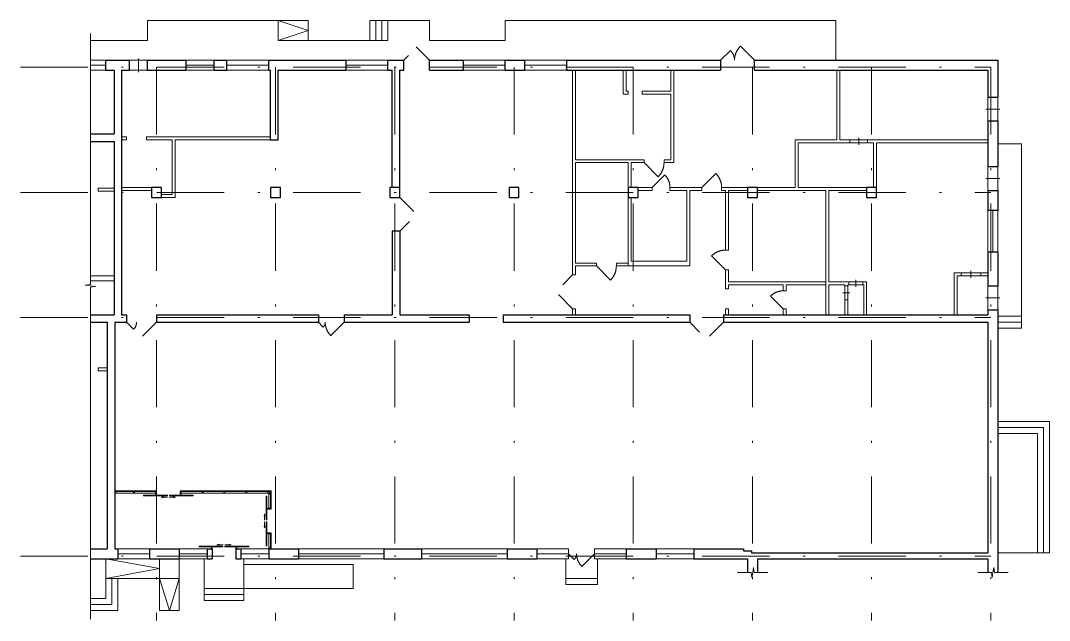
# Model space of a CAD drawing. Header units: metres. Extents: x 3.6 to 55.4, y 8.8 to 39.
import ezdxf

# ---------------------------------------------------------------- set-up
doc = ezdxf.new("R2010")
doc.units = ezdxf.units.M
doc.header["$MEASUREMENT"] = 0
doc.linetypes.add('DGN Style 3', pattern=[5.91749, 4.226779, -1.690711])
doc.linetypes.add('DGN Style 4', pattern=[6.767072, 3.381423, -1.690711, 0.004227, -1.690711])

msp = doc.modelspace()

# ---------------------------------------------------------------- linework, layer by layer
at = {"color": 7, "linetype": 'Continuous', "lineweight": 0}
for p, q in [((10.001, 38.024), (10.001, 39.024)), ((10.001, 39.024), (16.581, 39.024)), ((16.581, 38.024), (16.581, 39.024)), ((16.581, 39.024), (16.581, 38.024)), ((18.081, 39.024), (16.581, 39.024)), ((16.581, 39.024), (18.081, 38.524)), ((18.081, 38.024), (18.081, 39.024)), ((21.201, 38.024), (21.201, 39.024)), ((21.201, 39.024), (21.501, 39.024)), ((21.501, 38.024), (21.501, 39.024)), ((21.501, 39.024), (21.801, 39.024)), ((21.501, 39.024), (21.501, 38.024)), ((21.801, 38.024), (21.801, 39.024)), ((21.801, 39.024), (22.101, 39.024)), ((21.801, 39.024), (21.801, 38.024)), ((22.101, 38.024), (22.101, 39.024)), ((22.101, 39.024), (24.201, 39.024)), ((22.101, 39.024), (22.101, 38.024)), ((24.201, 38.024), (24.201, 39.024)), ((28.001, 38.024), (28.001, 39.024)), ((28.001, 39.024), (44.651, 39.024)), ((44.651, 39.024), (44.651, 37.024)), ((7.126, 26.438), (7.126, 38.375)), ((18.081, 38.524), (16.581, 38.024)), ((7.126, 38.024), (10.001, 38.024)), ((16.581, 38.024), (22.101, 38.024)), ((16.581, 38.024), (18.081, 38.024)), ((21.501, 38.024), (21.201, 38.024)), ((21.801, 38.024), (21.501, 38.024)), ((22.101, 38.024), (21.801, 38.024)), ((24.201, 38.024), (28.001, 38.024)), ((39.356, 37.508), (39.346, 37.519)), ((39.367, 37.497), (39.356, 37.508)), ((39.377, 37.486), (39.367, 37.497)), ((39.387, 37.474), (39.377, 37.486)), ((39.397, 37.462), (39.387, 37.474)), ((39.406, 37.45), (39.397, 37.462)), ((39.415, 37.438), (39.406, 37.45)), ((39.424, 37.426), (39.415, 37.438)), ((39.433, 37.413), (39.424, 37.426)), ((39.441, 37.4), (39.433, 37.413)), ((39.449, 37.387), (39.441, 37.4)), ((39.457, 37.374), (39.449, 37.387)), ((39.465, 37.361), (39.457, 37.374)), ((39.472, 37.347), (39.465, 37.361)), ((39.479, 37.334), (39.472, 37.347)), ((39.485, 37.32), (39.479, 37.334)), ((39.492, 37.306), (39.485, 37.32)), ((39.498, 37.292), (39.492, 37.306)), ((39.503, 37.278), (39.498, 37.292)), ((39.588, 37.295), (39.583, 37.277)), ((39.593, 37.312), (39.588, 37.295)), ((39.599, 37.33), (39.593, 37.312)), ((39.604, 37.347), (39.599, 37.33)), ((39.61, 37.364), (39.604, 37.347)), ((39.617, 37.381), (39.61, 37.364)), ((39.623, 37.398), (39.617, 37.381)), ((39.63, 37.415), (39.623, 37.398)), ((39.638, 37.432), (39.63, 37.415)), ((39.645, 37.449), (39.638, 37.432)), ((39.653, 37.465), (39.645, 37.449)), ((39.661, 37.481), (39.653, 37.465)), ((39.67, 37.498), (39.661, 37.481)), ((39.679, 37.514), (39.67, 37.498)), ((39.688, 37.529), (39.679, 37.514)), ((39.697, 37.545), (39.688, 37.529)), ((39.707, 37.561), (39.697, 37.545)), ((39.717, 37.576), (39.707, 37.561)), ((39.727, 37.591), (39.717, 37.576)), ((39.738, 37.606), (39.727, 37.591)), ((39.748, 37.621), (39.738, 37.606)), ((39.759, 37.635), (39.748, 37.621)), ((39.771, 37.65), (39.759, 37.635)), ((39.782, 37.664), (39.771, 37.65)), ((39.794, 37.678), (39.782, 37.664)), ((39.806, 37.691), (39.794, 37.678)), ((39.818, 37.705), (39.806, 37.691)), ((39.831, 37.718), (39.818, 37.705)), ((39.844, 37.731), (39.831, 37.718)), ((7.126, 37.024), (7.901, 37.024)), ((7.126, 36.774), (7.901, 36.774)), ((7.901, 37.024), (7.901, 36.524)), ((10.001, 37.024), (9.101, 37.024)), ((9.101, 37.024), (9.101, 36.524)), ((9.551, 37.124), (9.551, 36.424)), ((10.001, 36.524), (10.001, 37.024)), ((11.951, 37.024), (13.351, 37.024)), ((11.951, 36.524), (11.951, 37.024)), ((11.951, 36.774), (13.351, 36.774)), ((13.351, 37.024), (13.351, 36.524)), ((14.001, 37.024), (16.101, 37.024)), ((14.001, 36.524), (14.001, 37.024)), ((14.001, 36.774), (16.101, 36.774)), ((16.101, 37.024), (16.101, 36.524)), ((20.001, 37.024), (22.101, 37.024)), ((20.001, 36.524), (20.001, 37.024)), ((20.001, 36.774), (22.101, 36.774)), ((22.101, 37.024), (22.101, 36.524)), ((25.901, 37.024), (28.001, 37.024)), ((25.901, 36.524), (25.901, 37.024)), ((25.901, 36.774), (28.001, 36.774)), ((28.001, 37.024), (28.001, 36.524)), ((29.001, 37.024), (31.101, 37.024)), ((29.001, 36.524), (29.001, 37.024)), ((29.001, 36.774), (31.101, 36.774)), ((31.101, 37.024), (31.101, 36.524)), ((38.851, 36.524), (38.851, 37.024)), ((39.509, 37.264), (39.503, 37.278)), ((39.514, 37.249), (39.509, 37.264)), ((39.518, 37.235), (39.514, 37.249)), ((39.523, 37.22), (39.518, 37.235)), ((39.527, 37.205), (39.523, 37.22)), ((39.531, 37.191), (39.527, 37.205)), ((39.534, 37.176), (39.531, 37.191)), ((39.537, 37.161), (39.534, 37.176)), ((39.54, 37.146), (39.537, 37.161)), ((39.543, 37.131), (39.54, 37.146)), ((39.545, 37.116), (39.543, 37.131)), ((39.547, 37.1), (39.545, 37.116)), ((39.548, 37.085), (39.547, 37.1)), ((39.549, 37.07), (39.548, 37.085)), ((39.55, 37.055), (39.549, 37.07)), ((39.551, 37.039), (39.55, 37.055)), ((39.552, 37.079), (39.551, 37.061)), ((39.551, 37.061), (39.551, 37.042)), ((39.551, 37.042), (39.551, 37.024)), ((39.551, 37.024), (39.551, 37.039)), ((39.553, 37.097), (39.552, 37.079)), ((39.555, 37.115), (39.553, 37.097)), ((39.557, 37.134), (39.555, 37.115)), ((39.559, 37.152), (39.557, 37.134)), ((39.561, 37.17), (39.559, 37.152)), ((39.564, 37.188), (39.561, 37.17)), ((39.567, 37.206), (39.564, 37.188)), ((39.571, 37.224), (39.567, 37.206)), ((39.575, 37.242), (39.571, 37.224)), ((39.579, 37.259), (39.575, 37.242)), ((39.583, 37.277), (39.579, 37.259)), ((7.901, 36.524), (7.126, 36.524)), ((9.101, 36.524), (10.001, 36.524)), ((13.351, 36.524), (11.951, 36.524)), ((16.101, 36.524), (14.001, 36.524)), ((22.101, 36.524), (20.001, 36.524)), ((28.001, 36.524), (25.901, 36.524)), ((31.101, 36.524), (29.001, 36.524)), ((52.301, 35.174), (52.801, 35.174)), ((52.301, 33.974), (52.301, 35.174)), ((52.801, 35.174), (52.801, 33.974)), ((52.201, 34.574), (52.901, 34.574)), ((52.801, 33.974), (52.301, 33.974)), ((45.351, 33.024), (46.251, 33.024)), ((45.351, 32.874), (45.351, 33.024)), ((46.251, 32.874), (45.351, 32.874)), ((45.801, 33.124), (45.801, 32.774)), ((46.251, 33.024), (46.251, 32.874)), ((52.801, 32.824), (54.001, 32.824)), ((54.001, 32.824), (54.001, 23.544)), ((35.958, 31.586), (35.964, 31.604)), ((35.964, 31.604), (35.968, 31.621)), ((35.968, 31.621), (35.973, 31.639)), ((35.973, 31.639), (35.977, 31.657)), ((35.977, 31.657), (35.981, 31.675)), ((35.981, 31.675), (35.984, 31.693)), ((35.984, 31.693), (35.987, 31.711)), ((35.987, 31.711), (35.99, 31.729)), ((35.99, 31.729), (35.993, 31.747)), ((35.993, 31.747), (35.995, 31.765)), ((35.995, 31.765), (35.997, 31.783)), ((35.997, 31.783), (35.998, 31.801)), ((35.998, 31.801), (35.999, 31.819)), ((35.999, 31.819), (36, 31.838)), ((36, 31.838), (36.001, 31.856)), ((36.001, 31.856), (36.001, 31.874)), ((52.301, 31.674), (52.801, 31.674)), ((52.301, 30.474), (52.301, 31.674)), ((52.801, 31.674), (52.801, 30.474)), ((35.708, 31.167), (35.721, 31.18)), ((35.721, 31.18), (35.733, 31.193)), ((35.733, 31.193), (35.746, 31.207)), ((35.746, 31.207), (35.758, 31.221)), ((35.758, 31.221), (35.769, 31.234)), ((35.769, 31.234), (35.781, 31.249)), ((35.781, 31.249), (35.792, 31.263)), ((35.792, 31.263), (35.803, 31.278)), ((35.803, 31.278), (35.814, 31.292)), ((35.814, 31.292), (35.825, 31.307)), ((35.825, 31.307), (35.835, 31.322)), ((35.835, 31.322), (35.845, 31.338)), ((35.845, 31.338), (35.854, 31.353)), ((35.854, 31.353), (35.864, 31.369)), ((35.864, 31.369), (35.873, 31.385)), ((35.873, 31.385), (35.882, 31.401)), ((35.882, 31.401), (35.89, 31.417)), ((35.89, 31.417), (35.898, 31.433)), ((35.898, 31.433), (35.906, 31.45)), ((35.906, 31.45), (35.914, 31.466)), ((35.914, 31.466), (35.921, 31.483)), ((35.921, 31.483), (35.928, 31.5)), ((35.928, 31.5), (35.935, 31.517)), ((35.935, 31.517), (35.941, 31.534)), ((35.941, 31.534), (35.947, 31.551)), ((35.947, 31.551), (35.953, 31.569)), ((35.953, 31.569), (35.958, 31.586)), ((36.049, 31.248), (36.037, 31.261)), ((36.061, 31.236), (36.049, 31.248)), ((36.073, 31.223), (36.061, 31.236)), ((36.084, 31.21), (36.073, 31.223)), ((36.095, 31.197), (36.084, 31.21)), ((36.106, 31.183), (36.095, 31.197)), ((36.117, 31.17), (36.106, 31.183)), ((36.127, 31.156), (36.117, 31.17)), ((36.137, 31.142), (36.127, 31.156)), ((36.147, 31.128), (36.137, 31.142)), ((36.156, 31.113), (36.147, 31.128)), ((36.165, 31.099), (36.156, 31.113)), ((36.174, 31.084), (36.165, 31.099)), ((36.183, 31.069), (36.174, 31.084)), ((38.621, 31.318), (38.608, 31.331)), ((38.633, 31.305), (38.621, 31.318)), ((38.646, 31.291), (38.633, 31.305)), ((38.658, 31.278), (38.646, 31.291)), ((38.669, 31.264), (38.658, 31.278)), ((38.681, 31.25), (38.669, 31.264)), ((38.692, 31.235), (38.681, 31.25)), ((38.703, 31.221), (38.692, 31.235)), ((38.714, 31.206), (38.703, 31.221)), ((38.725, 31.191), (38.714, 31.206)), ((38.735, 31.176), (38.725, 31.191)), ((38.745, 31.161), (38.735, 31.176)), ((38.754, 31.145), (38.745, 31.161)), ((38.764, 31.129), (38.754, 31.145)), ((38.773, 31.114), (38.764, 31.129)), ((38.782, 31.098), (38.773, 31.114)), ((38.79, 31.081), (38.782, 31.098)), ((38.798, 31.065), (38.79, 31.081)), ((52.201, 31.074), (52.901, 31.074)), ((36.191, 31.054), (36.183, 31.069)), ((36.2, 31.039), (36.191, 31.054)), ((36.207, 31.023), (36.2, 31.039)), ((36.215, 31.008), (36.207, 31.023)), ((36.222, 30.992), (36.215, 31.008)), ((36.229, 30.977), (36.222, 30.992)), ((36.236, 30.961), (36.229, 30.977)), ((36.242, 30.945), (36.236, 30.961)), ((36.248, 30.928), (36.242, 30.945)), ((36.254, 30.912), (36.248, 30.928)), ((36.259, 30.896), (36.254, 30.912)), ((36.264, 30.879), (36.259, 30.896)), ((36.269, 30.863), (36.264, 30.879)), ((36.273, 30.846), (36.269, 30.863)), ((36.277, 30.829), (36.273, 30.846)), ((36.281, 30.812), (36.277, 30.829)), ((36.284, 30.796), (36.281, 30.812)), ((36.287, 30.779), (36.284, 30.796)), ((36.29, 30.762), (36.287, 30.779)), ((36.293, 30.744), (36.29, 30.762)), ((36.295, 30.727), (36.293, 30.744)), ((36.297, 30.71), (36.295, 30.727)), ((36.298, 30.693), (36.297, 30.71)), ((36.299, 30.676), (36.298, 30.693)), ((36.3, 30.659), (36.299, 30.676)), ((36.301, 30.641), (36.3, 30.659)), ((36.301, 30.624), (36.301, 30.641)), ((38.806, 31.049), (38.798, 31.065)), ((38.814, 31.032), (38.806, 31.049)), ((38.821, 31.015), (38.814, 31.032)), ((38.828, 30.998), (38.821, 31.015)), ((38.835, 30.981), (38.828, 30.998)), ((38.841, 30.964), (38.835, 30.981)), ((38.847, 30.947), (38.841, 30.964)), ((38.853, 30.93), (38.847, 30.947)), ((38.858, 30.912), (38.853, 30.93)), ((38.864, 30.895), (38.858, 30.912)), ((38.868, 30.877), (38.864, 30.895)), ((38.873, 30.859), (38.868, 30.877)), ((38.877, 30.842), (38.873, 30.859)), ((38.881, 30.824), (38.877, 30.842)), ((38.884, 30.806), (38.881, 30.824)), ((38.887, 30.788), (38.884, 30.806)), ((38.89, 30.77), (38.887, 30.788)), ((38.893, 30.752), (38.89, 30.77)), ((38.895, 30.734), (38.893, 30.752)), ((38.897, 30.715), (38.895, 30.734)), ((38.898, 30.697), (38.897, 30.715)), ((38.899, 30.679), (38.898, 30.697)), ((38.9, 30.661), (38.899, 30.679)), ((38.901, 30.642), (38.9, 30.661)), ((38.901, 30.624), (38.901, 30.642)), ((52.801, 30.474), (52.301, 30.474)), ((52.301, 27.374), (52.301, 29.474)), ((52.301, 29.474), (52.801, 29.474)), ((52.551, 27.374), (52.551, 29.474)), ((52.801, 29.474), (52.801, 27.374)), ((38.883, 27.45), (38.866, 27.446)), ((38.901, 27.454), (38.883, 27.45)), ((38.919, 27.458), (38.901, 27.454)), ((38.937, 27.461), (38.919, 27.458)), ((38.955, 27.463), (38.937, 27.461)), ((38.973, 27.466), (38.955, 27.463)), ((38.991, 27.468), (38.973, 27.466)), ((39.01, 27.47), (38.991, 27.468)), ((39.028, 27.471), (39.01, 27.47)), ((39.046, 27.473), (39.028, 27.471)), ((39.064, 27.473), (39.046, 27.473)), ((39.083, 27.474), (39.064, 27.473)), ((39.101, 27.474), (39.083, 27.474)), ((38.407, 27.194), (38.394, 27.181)), ((38.42, 27.207), (38.407, 27.194)), ((38.433, 27.219), (38.42, 27.207)), ((38.447, 27.231), (38.433, 27.219)), ((38.461, 27.243), (38.447, 27.231)), ((38.475, 27.254), (38.461, 27.243)), ((38.49, 27.266), (38.475, 27.254)), ((38.504, 27.277), (38.49, 27.266)), ((38.519, 27.287), (38.504, 27.277)), ((38.534, 27.298), (38.519, 27.287)), ((38.549, 27.308), (38.534, 27.298)), ((38.564, 27.318), (38.549, 27.308)), ((38.58, 27.328), (38.564, 27.318)), ((38.596, 27.337), (38.58, 27.328)), ((38.611, 27.346), (38.596, 27.337)), ((38.627, 27.355), (38.611, 27.346)), ((38.644, 27.363), (38.627, 27.355)), ((38.66, 27.372), (38.644, 27.363)), ((38.676, 27.38), (38.66, 27.372)), ((38.693, 27.387), (38.676, 27.38)), ((38.71, 27.394), (38.693, 27.387)), ((38.727, 27.401), (38.71, 27.394)), ((38.744, 27.408), (38.727, 27.401)), ((38.761, 27.415), (38.744, 27.408)), ((38.778, 27.421), (38.761, 27.415)), ((38.795, 27.426), (38.778, 27.421)), ((38.813, 27.432), (38.795, 27.426)), ((38.83, 27.437), (38.813, 27.432)), ((38.848, 27.442), (38.83, 27.437)), ((38.866, 27.446), (38.848, 27.442)), ((52.801, 27.374), (52.301, 27.374)), ((7.126, 25.748), (7.126, 26.438)), ((33.564, 26.404), (33.568, 26.421)), ((33.568, 26.421), (33.573, 26.439)), ((33.573, 26.439), (33.577, 26.457)), ((33.577, 26.457), (33.581, 26.475)), ((33.581, 26.475), (33.584, 26.493)), ((33.584, 26.493), (33.587, 26.511)), ((33.587, 26.511), (33.59, 26.529)), ((33.59, 26.529), (33.593, 26.547)), ((33.593, 26.547), (33.595, 26.565)), ((33.595, 26.565), (33.597, 26.583)), ((33.597, 26.583), (33.598, 26.601)), ((33.598, 26.601), (33.599, 26.619)), ((33.599, 26.619), (33.6, 26.638)), ((33.6, 26.638), (33.601, 26.656)), ((33.601, 26.656), (33.601, 26.674)), ((51.451, 26.424), (51.451, 26.074)), ((33.308, 25.967), (33.321, 25.98)), ((33.321, 25.98), (33.333, 25.993)), ((33.333, 25.993), (33.346, 26.007)), ((33.346, 26.007), (33.358, 26.021)), ((33.358, 26.021), (33.369, 26.034)), ((33.369, 26.034), (33.381, 26.049)), ((33.381, 26.049), (33.392, 26.063)), ((33.392, 26.063), (33.403, 26.078)), ((33.403, 26.078), (33.414, 26.092)), ((33.414, 26.092), (33.425, 26.107)), ((33.425, 26.107), (33.435, 26.122)), ((33.435, 26.122), (33.445, 26.138)), ((33.445, 26.138), (33.454, 26.153)), ((33.454, 26.153), (33.464, 26.169)), ((33.464, 26.169), (33.473, 26.185)), ((33.473, 26.185), (33.482, 26.201)), ((33.482, 26.201), (33.49, 26.217)), ((33.49, 26.217), (33.498, 26.233)), ((33.498, 26.233), (33.506, 26.25)), ((33.506, 26.25), (33.514, 26.266)), ((33.514, 26.266), (33.521, 26.283)), ((33.521, 26.283), (33.528, 26.3)), ((33.528, 26.3), (33.535, 26.317)), ((33.535, 26.317), (33.541, 26.334)), ((33.541, 26.334), (33.547, 26.351)), ((33.547, 26.351), (33.553, 26.369)), ((33.553, 26.369), (33.558, 26.386)), ((33.558, 26.386), (33.564, 26.404)), ((45.651, 25.974), (45.651, 25.624)), ((50.951, 26.324), (51.951, 26.324)), ((50.951, 26.174), (50.951, 26.324)), ((51.951, 26.174), (50.951, 26.174)), ((51.951, 26.324), (51.951, 26.174)), ((6.871, 25.711), (7.126, 25.748)), ((6.871, 25.711), (7.126, 25.675)), ((7.381, 25.638), (7.126, 25.675)), ((7.381, 25.638), (7.126, 25.601)), ((7.126, 24.911), (7.126, 25.601)), ((41.713, 25.377), (41.697, 25.371)), ((41.729, 25.382), (41.713, 25.377)), ((41.746, 25.387), (41.729, 25.382)), ((41.762, 25.392), (41.746, 25.387)), ((41.779, 25.396), (41.762, 25.392)), ((41.796, 25.4), (41.779, 25.396)), ((41.813, 25.404), (41.796, 25.4)), ((41.829, 25.408), (41.813, 25.404)), ((41.846, 25.411), (41.829, 25.408)), ((41.863, 25.414), (41.846, 25.411)), ((41.88, 25.416), (41.863, 25.414)), ((41.898, 25.418), (41.88, 25.416)), ((41.915, 25.42), (41.898, 25.418)), ((41.932, 25.422), (41.915, 25.42)), ((41.949, 25.423), (41.932, 25.422)), ((41.966, 25.423), (41.949, 25.423)), ((41.984, 25.424), (41.966, 25.423)), ((42.001, 25.424), (41.984, 25.424)), ((45.101, 25.674), (45.251, 25.674)), ((45.101, 24.974), (45.101, 25.674)), ((45.251, 25.674), (45.251, 24.974)), ((45.301, 25.874), (46.001, 25.874)), ((45.301, 25.724), (45.301, 25.874)), ((46.001, 25.724), (45.301, 25.724)), ((46.001, 25.874), (46.001, 25.724)), ((52.301, 25.674), (52.801, 25.674)), ((52.301, 24.474), (52.301, 25.674)), ((52.801, 25.674), (52.801, 24.474)), ((7.126, 24.911), (7.126, 8.901)), ((41.377, 25.173), (41.364, 25.161)), ((41.389, 25.184), (41.377, 25.173)), ((41.402, 25.196), (41.389, 25.184)), ((41.415, 25.207), (41.402, 25.196)), ((41.428, 25.218), (41.415, 25.207)), ((41.442, 25.229), (41.428, 25.218)), ((41.455, 25.24), (41.442, 25.229)), ((41.469, 25.25), (41.455, 25.24)), ((41.483, 25.26), (41.469, 25.25)), ((41.497, 25.27), (41.483, 25.26)), ((41.512, 25.28), (41.497, 25.27)), ((41.526, 25.289), (41.512, 25.28)), ((41.541, 25.298), (41.526, 25.289)), ((41.556, 25.306), (41.541, 25.298)), ((41.571, 25.315), (41.556, 25.306)), ((41.586, 25.323), (41.571, 25.315)), ((41.601, 25.331), (41.586, 25.323)), ((41.617, 25.338), (41.601, 25.331)), ((41.633, 25.345), (41.617, 25.338)), ((41.648, 25.352), (41.633, 25.345)), ((41.664, 25.359), (41.648, 25.352)), ((41.68, 25.365), (41.664, 25.359)), ((41.697, 25.371), (41.68, 25.365)), ((45.001, 25.324), (45.351, 25.324)), ((45.251, 24.974), (45.101, 24.974)), ((52.201, 25.074), (52.901, 25.074)), ((52.801, 24.474), (52.301, 24.474)), ((9.448, 23.819), (9.449, 23.832)), ((9.449, 23.832), (9.449, 23.844)), ((18.947, 23.813), (18.948, 23.823)), ((18.948, 23.823), (18.949, 23.834)), ((18.949, 23.834), (18.949, 23.844)), ((18.949, 23.844), (18.949, 23.826)), ((18.949, 23.826), (18.949, 23.809)), ((19.901, 24.224), (19.901, 23.844)), ((52.801, 24.144), (54.001, 24.144)), ((52.801, 23.844), (54.001, 23.844)), ((9.303, 23.492), (9.312, 23.501)), ((9.312, 23.501), (9.32, 23.51)), ((9.32, 23.51), (9.329, 23.52)), ((9.329, 23.52), (9.337, 23.53)), ((9.337, 23.53), (9.345, 23.539)), ((9.345, 23.539), (9.352, 23.549)), ((9.352, 23.549), (9.359, 23.56)), ((9.359, 23.56), (9.367, 23.57)), ((9.367, 23.57), (9.373, 23.581)), ((9.373, 23.581), (9.38, 23.592)), ((9.38, 23.592), (9.386, 23.603)), ((9.386, 23.603), (9.392, 23.614)), ((9.392, 23.614), (9.398, 23.625)), ((9.398, 23.625), (9.403, 23.636)), ((9.403, 23.636), (9.408, 23.648)), ((9.408, 23.648), (9.413, 23.659)), ((9.413, 23.659), (9.418, 23.671)), ((9.418, 23.671), (9.422, 23.683)), ((9.422, 23.683), (9.426, 23.695)), ((9.426, 23.695), (9.429, 23.707)), ((9.429, 23.707), (9.433, 23.719)), ((9.433, 23.719), (9.436, 23.732)), ((9.436, 23.732), (9.439, 23.744)), ((9.439, 23.744), (9.441, 23.756)), ((9.441, 23.756), (9.443, 23.769)), ((9.443, 23.769), (9.445, 23.781)), ((9.445, 23.781), (9.446, 23.794)), ((9.446, 23.794), (9.447, 23.806)), ((9.447, 23.806), (9.448, 23.819)), ((18.847, 23.598), (18.854, 23.606)), ((18.854, 23.606), (18.861, 23.613)), ((18.861, 23.613), (18.868, 23.621)), ((18.868, 23.621), (18.875, 23.63)), ((18.875, 23.63), (18.881, 23.638)), ((18.881, 23.638), (18.887, 23.646)), ((18.887, 23.646), (18.893, 23.655)), ((18.893, 23.655), (18.899, 23.664)), ((18.899, 23.664), (18.904, 23.673)), ((18.904, 23.673), (18.909, 23.682)), ((18.909, 23.682), (18.914, 23.692)), ((18.914, 23.692), (18.918, 23.701)), ((18.918, 23.701), (18.922, 23.711)), ((18.922, 23.711), (18.926, 23.721)), ((18.926, 23.721), (18.93, 23.731)), ((18.93, 23.731), (18.933, 23.741)), ((18.933, 23.741), (18.936, 23.751)), ((18.936, 23.751), (18.939, 23.761)), ((18.939, 23.761), (18.941, 23.771)), ((18.941, 23.771), (18.943, 23.781)), ((18.943, 23.781), (18.945, 23.792)), ((18.945, 23.792), (18.946, 23.802)), ((18.946, 23.802), (18.947, 23.813)), ((18.949, 23.809), (18.95, 23.791)), ((18.95, 23.791), (18.951, 23.773)), ((18.951, 23.773), (18.953, 23.755)), ((18.953, 23.755), (18.955, 23.738)), ((18.955, 23.738), (18.957, 23.72)), ((18.957, 23.72), (18.959, 23.702)), ((18.959, 23.702), (18.962, 23.685)), ((18.962, 23.685), (18.965, 23.667)), ((18.965, 23.667), (18.969, 23.65)), ((18.969, 23.65), (18.973, 23.632)), ((18.973, 23.632), (18.977, 23.615)), ((18.977, 23.615), (18.981, 23.598)), ((18.981, 23.598), (18.986, 23.581)), ((18.986, 23.581), (18.991, 23.564)), ((18.991, 23.564), (18.996, 23.547)), ((18.996, 23.547), (19.002, 23.53)), ((19.002, 23.53), (19.008, 23.513)), ((19.008, 23.513), (19.015, 23.496)), ((19.015, 23.496), (19.021, 23.48)), ((19.021, 23.48), (19.028, 23.463)), ((19.028, 23.463), (19.035, 23.447)), ((19.035, 23.447), (19.043, 23.431)), ((19.043, 23.431), (19.051, 23.415)), ((19.051, 23.415), (19.059, 23.399)), ((19.059, 23.399), (19.068, 23.384)), ((19.068, 23.384), (19.076, 23.368)), ((19.076, 23.368), (19.085, 23.353)), ((19.085, 23.353), (19.095, 23.338)), ((19.095, 23.338), (19.104, 23.323)), ((19.104, 23.323), (19.114, 23.308)), ((19.114, 23.308), (19.124, 23.293)), ((52.801, 23.544), (54.001, 23.544)), ((19.124, 23.293), (19.135, 23.279)), ((19.135, 23.279), (19.145, 23.265)), ((19.145, 23.265), (19.156, 23.251)), ((19.156, 23.251), (19.168, 23.237)), ((19.168, 23.237), (19.179, 23.223)), ((19.179, 23.223), (19.191, 23.21)), ((19.191, 23.21), (19.203, 23.197)), ((19.203, 23.197), (19.215, 23.184)), ((19.215, 23.184), (19.228, 23.171)), ((52.801, 18.844), (55.401, 18.844)), ((55.401, 18.844), (55.401, 12.244)), ((52.801, 18.544), (55.101, 18.544)), ((52.801, 18.244), (54.801, 18.244)), ((54.801, 18.244), (54.801, 12.244)), ((55.101, 18.544), (55.101, 12.244)), ((8.351, 15.364), (10.401, 15.364)), ((8.351, 15.354), (10.401, 15.354)), ((8.351, 15.329), (10.401, 15.329)), ((8.351, 15.244), (10.401, 15.244)), ((11.701, 15.364), (16.221, 15.364)), ((11.701, 15.354), (16.211, 15.354)), ((11.701, 15.329), (16.186, 15.329)), ((11.701, 15.244), (16.101, 15.244)), ((16.101, 14.444), (16.101, 15.244)), ((16.186, 14.454), (16.186, 15.329)), ((16.211, 15.354), (16.211, 14.454)), ((16.221, 15.364), (16.221, 14.444)), ((16.221, 14.444), (16.101, 14.444)), ((16.211, 14.454), (16.186, 14.454)), ((16.221, 13.244), (16.101, 13.244)), ((16.101, 13.244), (16.101, 12.444)), ((16.211, 13.234), (16.186, 13.234)), ((16.186, 13.234), (16.186, 12.484)), ((16.211, 12.484), (16.211, 13.234)), ((16.221, 12.444), (16.221, 13.244)), ((8.501, 12.444), (10.101, 12.444)), ((8.501, 11.944), (8.501, 12.444)), ((10.101, 12.444), (10.101, 11.944)), ((11.601, 12.444), (13.001, 12.444)), ((11.601, 11.944), (11.601, 12.444)), ((13.001, 12.444), (13.001, 11.944)), ((14.701, 12.444), (16.101, 12.444)), ((14.701, 11.944), (14.701, 12.444)), ((16.101, 12.444), (16.101, 11.944)), ((16.101, 12.444), (16.221, 12.444)), ((16.186, 12.484), (16.211, 12.484)), ((17.601, 12.444), (21.901, 12.444)), ((17.601, 11.944), (17.601, 12.444)), ((21.901, 12.444), (21.901, 11.944)), ((23.801, 12.444), (28.101, 12.444)), ((23.801, 11.944), (23.801, 12.444)), ((28.101, 12.444), (28.101, 11.944)), ((29.601, 12.444), (31.201, 12.444)), ((29.601, 11.944), (29.601, 12.444)), ((31.201, 12.444), (31.201, 11.944)), ((32.501, 12.444), (34.101, 12.444)), ((32.501, 11.944), (32.501, 12.444)), ((34.101, 12.444), (34.101, 11.944)), ((35.601, 12.444), (37.501, 12.444)), ((35.601, 11.944), (35.601, 12.444)), ((37.501, 12.444), (37.501, 11.944)), ((7.901, 11.944), (7.901, 9.944)), ((7.901, 11.944), (10.601, 11.444)), ((8.501, 12.194), (10.101, 12.194)), ((10.101, 11.944), (8.501, 11.944)), ((10.601, 10.944), (10.601, 11.944)), ((11.601, 12.194), (13.001, 12.194)), ((11.601, 11.944), (11.601, 9.344)), ((13.001, 11.944), (11.601, 11.944)), ((12.851, 11.944), (12.851, 10.444)), ((14.701, 12.194), (16.101, 12.194)), ((16.101, 11.944), (14.701, 11.944)), ((14.851, 11.944), (14.851, 10.444)), ((17.601, 12.194), (21.901, 12.194)), ((21.901, 11.944), (17.601, 11.944)), ((23.801, 12.194), (28.101, 12.194)), ((28.101, 11.944), (23.801, 11.944)), ((29.601, 12.194), (31.201, 12.194)), ((31.201, 11.944), (29.601, 11.944)), ((31.051, 11.944), (31.051, 10.644)), ((31.484, 11.911), (31.492, 11.92)), ((31.492, 11.92), (31.5, 11.928)), ((31.5, 11.928), (31.507, 11.937)), ((31.507, 11.937), (31.515, 11.946)), ((31.515, 11.946), (31.522, 11.955)), ((31.522, 11.955), (31.528, 11.965)), ((31.528, 11.965), (31.535, 11.974)), ((31.535, 11.974), (31.541, 11.984)), ((31.541, 11.984), (31.547, 11.994)), ((31.547, 11.994), (31.553, 12.004)), ((31.553, 12.004), (31.558, 12.015)), ((31.558, 12.015), (31.563, 12.025)), ((31.563, 12.025), (31.568, 12.036)), ((31.568, 12.036), (31.573, 12.046)), ((31.573, 12.046), (31.577, 12.057)), ((31.577, 12.057), (31.581, 12.068)), ((31.581, 12.068), (31.584, 12.079)), ((31.584, 12.079), (31.587, 12.091)), ((31.587, 12.091), (31.59, 12.102)), ((31.59, 12.102), (31.593, 12.113)), ((31.593, 12.113), (31.595, 12.125)), ((31.595, 12.125), (31.597, 12.136)), ((31.597, 12.136), (31.598, 12.148)), ((31.598, 12.148), (31.599, 12.159)), ((31.599, 12.159), (31.6, 12.171)), ((31.6, 12.171), (31.601, 12.183)), ((31.601, 12.183), (31.601, 12.194)), ((31.601, 12.194), (31.601, 12.177)), ((31.601, 12.177), (31.601, 12.16)), ((31.601, 12.16), (31.602, 12.142)), ((31.602, 12.142), (31.603, 12.125)), ((31.603, 12.125), (31.605, 12.108)), ((31.605, 12.108), (31.607, 12.091)), ((31.607, 12.091), (31.609, 12.074)), ((31.609, 12.074), (31.611, 12.057)), ((31.611, 12.057), (31.614, 12.04)), ((31.614, 12.04), (31.617, 12.023)), ((31.617, 12.023), (31.621, 12.006)), ((31.621, 12.006), (31.624, 11.989)), ((31.624, 11.989), (31.629, 11.972)), ((31.629, 11.972), (31.633, 11.956)), ((31.633, 11.956), (31.638, 11.939)), ((31.638, 11.939), (31.643, 11.923)), ((31.643, 11.923), (31.648, 11.906)), ((32.501, 12.194), (34.101, 12.194)), ((34.101, 11.944), (32.501, 11.944)), ((32.651, 11.944), (32.651, 10.644)), ((35.601, 12.194), (37.501, 12.194)), ((37.501, 11.944), (35.601, 11.944)), ((52.801, 12.244), (55.401, 12.244)), ((10.601, 11.444), (7.901, 10.944)), ((14.851, 11.644), (14.851, 10.444)), ((20.351, 11.644), (14.851, 11.644)), ((20.351, 10.444), (20.351, 11.644)), ((31.648, 11.906), (31.654, 11.89)), ((31.654, 11.89), (31.66, 11.874)), ((31.66, 11.874), (31.666, 11.858)), ((31.666, 11.858), (31.673, 11.842)), ((31.673, 11.842), (31.68, 11.826)), ((31.68, 11.826), (31.687, 11.81)), ((31.687, 11.81), (31.694, 11.795)), ((31.694, 11.795), (31.702, 11.779)), ((31.702, 11.779), (31.71, 11.764)), ((31.71, 11.764), (31.719, 11.749)), ((31.719, 11.749), (31.727, 11.734)), ((31.727, 11.734), (31.736, 11.719)), ((31.736, 11.719), (31.745, 11.705)), ((31.745, 11.705), (31.755, 11.691)), ((31.755, 11.691), (31.765, 11.676)), ((31.765, 11.676), (31.775, 11.662)), ((31.775, 11.662), (31.785, 11.649)), ((31.785, 11.649), (31.796, 11.635)), ((31.796, 11.635), (31.806, 11.622)), ((31.806, 11.622), (31.818, 11.608)), ((31.818, 11.608), (31.829, 11.595)), ((31.829, 11.595), (31.84, 11.583)), ((31.84, 11.583), (31.852, 11.57)), ((31.852, 11.57), (31.864, 11.558)), ((40.501, 11.507), (40.465, 11.252)), ((40.501, 11.507), (40.538, 11.252)), ((52.596, 11.507), (52.559, 11.252)), ((52.596, 11.507), (52.633, 11.252)), ((7.901, 10.944), (10.601, 10.944)), ((8.201, 10.944), (8.201, 9.644)), ((8.501, 10.944), (8.501, 9.344)), ((10.601, 10.944), (10.601, 9.344)), ((10.601, 10.944), (11.601, 10.944)), ((10.601, 10.944), (11.101, 9.344)), ((11.101, 9.344), (11.601, 10.944)), ((32.651, 10.944), (31.051, 10.944)), ((39.701, 11.252), (40.391, 11.252)), ((40.428, 10.997), (40.391, 11.252)), ((40.428, 10.997), (40.465, 11.252)), ((40.538, 11.252), (41.228, 11.252)), ((51.795, 11.252), (52.485, 11.252)), ((52.522, 10.997), (52.485, 11.252)), ((52.522, 10.997), (52.559, 11.252)), ((52.633, 11.252), (53.323, 11.252)), ((14.851, 10.444), (12.851, 10.444)), ((12.851, 10.444), (14.851, 10.444)), ((12.851, 10.144), (12.851, 10.444)), ((14.851, 10.444), (14.851, 10.144)), ((14.851, 10.444), (20.351, 10.444)), ((32.651, 10.644), (31.051, 10.644)), ((7.126, 9.944), (7.901, 9.944)), ((14.851, 10.144), (12.851, 10.144)), ((12.851, 10.144), (14.851, 10.144)), ((12.851, 9.844), (12.851, 10.144)), ((14.851, 9.844), (12.851, 9.844)), ((14.851, 10.144), (14.851, 9.844)), ((7.126, 9.644), (8.201, 9.644)), ((7.126, 9.344), (8.501, 9.344)), ((10.601, 9.344), (11.601, 9.344))]:
    msp.add_line(p, q, dxfattribs=at)
at = {"color": 7, "linetype": 'Continuous', "lineweight": 13}
for p, q in [((24.201, 37.024), (23.528, 37.697)), ((38.851, 37.024), (39.346, 37.519)), ((40.551, 37.024), (39.844, 37.731)), ((22.901, 37.024), (23.147, 37.27)), ((31.401, 31.874), (31.401, 36.524)), ((31.551, 32.024), (31.551, 36.524)), ((33.951, 35.324), (33.951, 36.524)), ((34.101, 35.474), (34.101, 36.524)), ((36.351, 35.474), (36.351, 36.524)), ((36.501, 31.874), (36.501, 36.524)), ((44.701, 33.024), (44.701, 36.524)), ((44.851, 33.024), (44.851, 36.524)), ((33.951, 35.324), (34.201, 35.324)), ((34.101, 35.474), (34.201, 35.474)), ((34.201, 35.324), (34.201, 35.474)), ((34.901, 35.324), (34.901, 35.474)), ((34.901, 35.474), (36.351, 35.474)), ((34.901, 35.324), (36.351, 35.324)), ((36.351, 32.024), (36.351, 35.324)), ((8.701, 33.174), (8.951, 33.174)), ((8.951, 33.024), (8.951, 33.174)), ((9.951, 33.024), (9.951, 33.174)), ((9.951, 33.174), (16.201, 33.174)), ((8.701, 33.024), (8.951, 33.024)), ((9.951, 33.024), (11.251, 33.024)), ((11.251, 33.024), (11.251, 30.274)), ((11.401, 33.024), (11.401, 30.124)), ((11.401, 33.024), (16.201, 33.024)), ((42.601, 33.024), (42.601, 30.624)), ((42.601, 33.024), (44.701, 33.024)), ((42.751, 32.874), (42.751, 30.624)), ((42.751, 32.874), (45.351, 32.874)), ((44.851, 33.024), (45.351, 33.024)), ((45.351, 32.874), (45.351, 33.024)), ((46.251, 32.874), (46.251, 33.024)), ((46.251, 33.024), (52.301, 33.024)), ((46.251, 32.874), (46.551, 32.874)), ((46.551, 30.624), (46.551, 32.874)), ((46.701, 30.624), (46.701, 32.874)), ((46.701, 32.874), (52.301, 32.874)), ((31.401, 31.874), (31.401, 26.224)), ((31.551, 32.024), (32.801, 32.024)), ((31.551, 31.874), (32.801, 31.874)), ((31.551, 31.874), (31.551, 26.824)), ((32.801, 32.024), (35.001, 32.024)), ((32.801, 31.874), (34.201, 31.874)), ((34.201, 30.624), (34.201, 31.874)), ((34.351, 30.624), (34.351, 31.874)), ((34.351, 31.874), (35.001, 31.874)), ((35.001, 31.874), (35.001, 32.024)), ((35.001, 31.874), (35.708, 31.167)), ((36.001, 31.874), (36.001, 32.024)), ((36.001, 32.024), (36.351, 32.024)), ((36.001, 31.874), (36.501, 31.874)), ((35.401, 30.624), (36.037, 31.261)), ((37.901, 30.624), (38.608, 31.331)), ((7.521, 30.594), (7.521, 30.444)), ((7.521, 30.594), (8.321, 30.594)), ((10.201, 30.624), (8.701, 30.624)), ((34.701, 30.624), (35.401, 30.624)), ((35.401, 30.624), (35.401, 30.474)), ((36.301, 30.624), (36.301, 30.474)), ((36.301, 30.624), (37.301, 30.624)), ((37.901, 30.624), (37.301, 30.624)), ((37.901, 30.474), (37.901, 30.624)), ((39.601, 30.624), (38.901, 30.624)), ((38.901, 30.474), (38.901, 30.624)), ((39.601, 30.624), (40.201, 30.624)), ((40.701, 30.624), (42.601, 30.624)), ((42.751, 30.624), (46.201, 30.624)), ((7.521, 30.444), (8.321, 30.444)), ((10.201, 30.474), (8.701, 30.474)), ((10.701, 30.274), (11.251, 30.274)), ((10.701, 30.124), (11.401, 30.124)), ((22.701, 30.124), (23.409, 29.416)), ((34.201, 30.124), (34.201, 29.124)), ((34.351, 30.124), (34.351, 26.924)), ((34.701, 30.474), (35.401, 30.474)), ((36.301, 30.474), (37.151, 30.474)), ((37.151, 26.924), (37.151, 30.474)), ((37.301, 26.674), (37.301, 30.474)), ((37.901, 30.474), (37.301, 30.474)), ((39.101, 30.474), (38.901, 30.474)), ((39.101, 27.474), (39.101, 30.474)), ((39.601, 30.474), (39.251, 30.474)), ((39.251, 27.474), (39.251, 30.474)), ((39.601, 30.474), (40.201, 30.474)), ((40.701, 30.474), (44.151, 30.474)), ((44.151, 30.474), (44.151, 26.174)), ((44.301, 30.474), (44.301, 25.874)), ((44.301, 30.474), (46.201, 30.474)), ((34.201, 29.124), (34.201, 26.674)), ((22.701, 28.424), (23.194, 28.918)), ((39.101, 27.474), (39.251, 27.474)), ((39.101, 26.474), (38.394, 27.181)), ((32.601, 26.824), (31.551, 26.824)), ((31.551, 26.674), (31.551, 26.224)), ((32.601, 26.674), (31.551, 26.674)), ((32.601, 26.824), (32.601, 26.674)), ((32.601, 26.674), (33.308, 25.967)), ((34.201, 26.824), (33.601, 26.824)), ((33.601, 26.824), (33.601, 26.674)), ((34.201, 26.674), (33.601, 26.674)), ((34.201, 26.674), (37.301, 26.674)), ((34.351, 26.924), (37.151, 26.924)), ((39.101, 25.524), (39.101, 26.474)), ((39.101, 26.474), (39.251, 26.474)), ((39.251, 25.874), (39.251, 26.474)), ((7.126, 26.174), (8.321, 26.174)), ((7.126, 25.924), (8.321, 25.924)), ((31.401, 26.224), (30.907, 25.731)), ((31.401, 26.224), (31.551, 26.224)), ((44.151, 26.174), (44.151, 24.224)), ((50.601, 26.324), (50.601, 24.224)), ((50.601, 26.324), (50.951, 26.324)), ((50.751, 26.174), (50.751, 24.224)), ((50.751, 26.174), (50.951, 26.174)), ((50.951, 26.324), (50.951, 26.174)), ((51.951, 26.324), (51.951, 26.174)), ((51.951, 26.324), (52.301, 26.324)), ((51.951, 26.174), (52.301, 26.174)), ((39.101, 25.524), (39.251, 25.524)), ((39.251, 25.874), (44.151, 25.874)), ((39.251, 25.724), (42.001, 25.724)), ((39.251, 25.524), (39.251, 25.724)), ((42.001, 25.724), (42.001, 25.424)), ((42.001, 25.424), (42.151, 25.424)), ((42.151, 25.724), (42.151, 25.424)), ((42.151, 25.724), (44.151, 25.724)), ((44.301, 25.874), (45.301, 25.874)), ((44.301, 25.724), (45.101, 25.724)), ((44.301, 25.724), (44.301, 24.224)), ((45.101, 25.724), (45.101, 25.674)), ((45.101, 25.674), (45.251, 25.674)), ((45.251, 25.724), (45.251, 25.674)), ((45.251, 25.724), (45.301, 25.724)), ((45.301, 25.874), (45.301, 25.724)), ((46.001, 25.874), (46.001, 25.724)), ((46.001, 25.874), (46.201, 25.874)), ((46.001, 25.724), (46.051, 25.724)), ((46.051, 25.724), (46.051, 24.224)), ((46.201, 25.874), (46.201, 24.224)), ((31.401, 24.524), (30.692, 25.233)), ((42.001, 24.524), (41.364, 25.161)), ((45.101, 24.974), (45.251, 24.974)), ((45.101, 24.974), (45.101, 24.224)), ((45.251, 24.974), (45.251, 24.224)), ((31.401, 24.524), (31.551, 24.524)), ((31.401, 24.524), (31.401, 24.224)), ((31.551, 24.524), (31.551, 24.224)), ((39.101, 24.224), (39.101, 24.524)), ((39.101, 24.524), (39.251, 24.524)), ((39.251, 24.224), (39.251, 24.524)), ((42.001, 24.524), (42.001, 24.224)), ((42.001, 24.524), (42.151, 24.524)), ((42.151, 24.524), (42.151, 24.224)), ((8.951, 23.844), (9.303, 23.492)), ((10.451, 23.844), (9.742, 23.136)), ((18.601, 23.844), (18.847, 23.598)), ((19.901, 23.844), (19.228, 23.171)), ((37.301, 23.844), (37.794, 23.351)), ((39.001, 23.844), (38.292, 23.136)), ((7.521, 21.394), (7.521, 21.544)), ((7.521, 21.544), (7.971, 21.544)), ((7.521, 21.394), (7.971, 21.394)), ((8.401, 15.364), (8.351, 15.364)), ((8.351, 15.364), (8.351, 15.354)), ((8.351, 15.354), (8.401, 15.354)), ((8.361, 15.329), (8.351, 15.329)), ((8.351, 15.329), (8.351, 15.314)), ((8.351, 15.314), (8.401, 15.314)), ((8.401, 15.314), (8.351, 15.314)), ((8.351, 15.314), (8.351, 15.244)), ((8.351, 15.244), (8.401, 15.244)), ((8.391, 15.354), (8.361, 15.354)), ((8.361, 15.354), (8.361, 15.329)), ((8.391, 15.329), (8.391, 15.354)), ((8.401, 15.329), (8.391, 15.329)), ((8.401, 15.354), (8.401, 15.364)), ((8.401, 15.314), (8.401, 15.329)), ((8.401, 15.244), (8.401, 15.314)), ((9.351, 15.364), (9.301, 15.364)), ((9.301, 15.364), (9.301, 15.354)), ((9.301, 15.354), (9.351, 15.354)), ((9.311, 15.329), (9.301, 15.329)), ((9.301, 15.329), (9.301, 15.314)), ((9.301, 15.314), (9.351, 15.314)), ((9.351, 15.314), (9.301, 15.314)), ((9.301, 15.314), (9.301, 15.244)), ((9.301, 15.244), (9.351, 15.244)), ((9.341, 15.354), (9.311, 15.354)), ((9.311, 15.354), (9.311, 15.329)), ((9.341, 15.329), (9.341, 15.354)), ((9.351, 15.329), (9.341, 15.329)), ((9.351, 15.354), (9.351, 15.364)), ((9.351, 15.314), (9.351, 15.329)), ((9.351, 15.244), (9.351, 15.314)), ((10.451, 15.364), (10.401, 15.364)), ((10.401, 15.364), (10.401, 15.354)), ((10.401, 15.354), (10.451, 15.354)), ((10.411, 15.329), (10.401, 15.329)), ((10.401, 15.329), (10.401, 15.314)), ((10.401, 15.314), (10.451, 15.314)), ((10.451, 15.314), (10.401, 15.314)), ((10.401, 15.314), (10.401, 15.244)), ((10.401, 15.244), (10.451, 15.244)), ((10.401, 15.194), (10.401, 15.244)), ((10.401, 15.244), (10.451, 15.244)), ((10.451, 15.194), (10.401, 15.194)), ((10.401, 15.144), (11.001, 15.144)), ((10.401, 15.114), (10.401, 15.144)), ((11.001, 15.114), (10.401, 15.114)), ((10.441, 15.354), (10.411, 15.354)), ((10.411, 15.354), (10.411, 15.329)), ((10.441, 15.329), (10.441, 15.354)), ((10.451, 15.329), (10.441, 15.329)), ((10.451, 15.354), (10.451, 15.364)), ((10.451, 15.314), (10.451, 15.329)), ((10.451, 15.244), (10.451, 15.314)), ((10.451, 15.244), (10.451, 15.194)), ((11.001, 15.144), (11.001, 15.114)), ((11.091, 15.039), (11.309, 15.039)), ((11.701, 15.144), (11.101, 15.144)), ((11.101, 15.144), (11.101, 15.114)), ((11.101, 15.114), (11.701, 15.114)), ((11.309, 15.009), (11.309, 15.068)), ((11.406, 15.039), (11.309, 15.068)), ((11.406, 15.039), (11.309, 15.009)), ((11.701, 15.364), (11.651, 15.364)), ((11.651, 15.364), (11.651, 15.354)), ((11.651, 15.354), (11.701, 15.354)), ((11.661, 15.329), (11.651, 15.329)), ((11.651, 15.329), (11.651, 15.314)), ((11.651, 15.314), (11.701, 15.314)), ((11.701, 15.314), (11.651, 15.314)), ((11.651, 15.314), (11.651, 15.244)), ((11.651, 15.244), (11.701, 15.244)), ((11.651, 15.194), (11.651, 15.244)), ((11.651, 15.244), (11.701, 15.244)), ((11.701, 15.194), (11.651, 15.194)), ((11.691, 15.354), (11.661, 15.354)), ((11.661, 15.354), (11.661, 15.329)), ((11.691, 15.329), (11.691, 15.354)), ((11.701, 15.329), (11.691, 15.329)), ((11.701, 15.354), (11.701, 15.364)), ((11.701, 15.314), (11.701, 15.329)), ((11.701, 15.244), (11.701, 15.314)), ((11.701, 15.244), (11.701, 15.194)), ((11.701, 15.114), (11.701, 15.144)), ((12.801, 15.364), (12.751, 15.364)), ((12.751, 15.364), (12.751, 15.354)), ((12.751, 15.354), (12.801, 15.354)), ((12.761, 15.329), (12.751, 15.329)), ((12.751, 15.329), (12.751, 15.314)), ((12.751, 15.314), (12.801, 15.314)), ((12.801, 15.314), (12.751, 15.314)), ((12.751, 15.314), (12.751, 15.244)), ((12.751, 15.244), (12.801, 15.244)), ((12.791, 15.354), (12.761, 15.354)), ((12.761, 15.354), (12.761, 15.329)), ((12.791, 15.329), (12.791, 15.354)), ((12.801, 15.329), (12.791, 15.329)), ((12.801, 15.354), (12.801, 15.364)), ((12.801, 15.314), (12.801, 15.329)), ((12.801, 15.244), (12.801, 15.314)), ((13.901, 15.364), (13.851, 15.364)), ((13.851, 15.364), (13.851, 15.354)), ((13.851, 15.354), (13.901, 15.354)), ((13.861, 15.329), (13.851, 15.329)), ((13.851, 15.329), (13.851, 15.314)), ((13.851, 15.314), (13.901, 15.314)), ((13.901, 15.314), (13.851, 15.314)), ((13.851, 15.314), (13.851, 15.244)), ((13.851, 15.244), (13.901, 15.244)), ((13.891, 15.354), (13.861, 15.354)), ((13.861, 15.354), (13.861, 15.329)), ((13.891, 15.329), (13.891, 15.354)), ((13.901, 15.329), (13.891, 15.329)), ((13.901, 15.354), (13.901, 15.364)), ((13.901, 15.314), (13.901, 15.329)), ((13.901, 15.244), (13.901, 15.314)), ((15.001, 15.364), (14.951, 15.364)), ((14.951, 15.364), (14.951, 15.354)), ((14.951, 15.354), (15.001, 15.354)), ((14.961, 15.329), (14.951, 15.329)), ((14.951, 15.329), (14.951, 15.314)), ((14.951, 15.314), (15.001, 15.314)), ((15.001, 15.314), (14.951, 15.314)), ((14.951, 15.314), (14.951, 15.244)), ((14.951, 15.244), (15.001, 15.244)), ((14.991, 15.354), (14.961, 15.354)), ((14.961, 15.354), (14.961, 15.329)), ((14.991, 15.329), (14.991, 15.354)), ((15.001, 15.329), (14.991, 15.329)), ((15.001, 15.354), (15.001, 15.364)), ((15.001, 15.314), (15.001, 15.329)), ((15.001, 15.244), (15.001, 15.314)), ((16.101, 15.364), (16.051, 15.364)), ((16.051, 15.364), (16.051, 15.354)), ((16.051, 15.354), (16.101, 15.354)), ((16.061, 15.329), (16.051, 15.329)), ((16.051, 15.329), (16.051, 15.314)), ((16.051, 15.314), (16.101, 15.314)), ((16.101, 15.314), (16.051, 15.314)), ((16.051, 15.314), (16.051, 15.244)), ((16.051, 15.244), (16.101, 15.244)), ((16.091, 15.354), (16.061, 15.354)), ((16.061, 15.354), (16.061, 15.329)), ((16.091, 15.329), (16.091, 15.354)), ((16.101, 15.329), (16.091, 15.329)), ((16.101, 15.354), (16.101, 15.364)), ((16.101, 15.314), (16.101, 15.329)), ((16.101, 15.244), (16.101, 15.314)), ((16.101, 15.244), (16.101, 15.194)), ((16.171, 15.244), (16.101, 15.244)), ((16.101, 15.194), (16.171, 15.194)), ((16.186, 15.244), (16.171, 15.244)), ((16.171, 15.244), (16.171, 15.194)), ((16.171, 15.194), (16.171, 15.244)), ((16.171, 15.194), (16.186, 15.194)), ((16.186, 15.234), (16.186, 15.244)), ((16.211, 15.234), (16.186, 15.234)), ((16.186, 15.204), (16.211, 15.204)), ((16.186, 15.194), (16.186, 15.204)), ((16.211, 15.244), (16.211, 15.194)), ((16.221, 15.244), (16.211, 15.244)), ((16.211, 15.204), (16.211, 15.234)), ((16.211, 15.194), (16.221, 15.194)), ((16.221, 15.194), (16.221, 15.244)), ((15.971, 13.894), (15.971, 14.494)), ((15.971, 14.494), (16.001, 14.494)), ((16.001, 14.494), (16.001, 13.894)), ((16.051, 14.444), (16.051, 14.494)), ((16.051, 14.494), (16.101, 14.494)), ((16.101, 14.444), (16.051, 14.444)), ((16.101, 14.494), (16.101, 14.444)), ((16.171, 14.494), (16.101, 14.494)), ((16.101, 14.494), (16.101, 14.444)), ((16.101, 14.444), (16.171, 14.444)), ((16.186, 14.494), (16.171, 14.494)), ((16.171, 14.494), (16.171, 14.444)), ((16.171, 14.444), (16.171, 14.494)), ((16.171, 14.444), (16.186, 14.444)), ((16.186, 14.484), (16.186, 14.494)), ((16.211, 14.484), (16.186, 14.484)), ((16.186, 14.454), (16.211, 14.454)), ((16.186, 14.444), (16.186, 14.454)), ((16.211, 14.494), (16.211, 14.444)), ((16.221, 14.494), (16.211, 14.494)), ((16.211, 14.454), (16.211, 14.484)), ((16.211, 14.444), (16.221, 14.444)), ((16.221, 14.444), (16.221, 14.494)), ((15.895, 13.489), (15.866, 13.586)), ((15.866, 13.586), (15.925, 13.586)), ((15.895, 13.804), (15.895, 13.586)), ((15.895, 13.489), (15.925, 13.586)), ((16.001, 13.894), (15.971, 13.894)), ((16.001, 13.794), (15.971, 13.794)), ((15.971, 13.794), (15.971, 13.194)), ((16.001, 13.194), (16.001, 13.794)), ((15.971, 13.194), (16.001, 13.194)), ((16.051, 13.194), (16.051, 13.244)), ((16.051, 13.244), (16.101, 13.244)), ((16.101, 13.194), (16.051, 13.194)), ((16.101, 13.244), (16.101, 13.194)), ((16.171, 13.244), (16.101, 13.244)), ((16.101, 13.244), (16.101, 13.194)), ((16.101, 13.194), (16.171, 13.194)), ((16.186, 13.244), (16.171, 13.244)), ((16.171, 13.244), (16.171, 13.194)), ((16.171, 13.194), (16.171, 13.244)), ((16.171, 13.194), (16.186, 13.194)), ((16.186, 13.234), (16.186, 13.244)), ((16.211, 13.234), (16.186, 13.234)), ((16.186, 13.204), (16.211, 13.204)), ((16.186, 13.194), (16.186, 13.204)), ((16.211, 13.244), (16.211, 13.194)), ((16.221, 13.244), (16.211, 13.244)), ((16.211, 13.204), (16.211, 13.234)), ((16.211, 13.194), (16.221, 13.194)), ((16.221, 13.194), (16.221, 13.244)), ((13.801, 12.574), (13.201, 12.574)), ((13.201, 12.574), (13.201, 12.544)), ((13.201, 12.544), (13.801, 12.544)), ((13.201, 12.494), (13.251, 12.494)), ((13.201, 12.444), (13.201, 12.494)), ((13.251, 12.444), (13.201, 12.444)), ((13.251, 12.494), (13.251, 12.444)), ((13.496, 12.65), (13.592, 12.679)), ((13.496, 12.65), (13.592, 12.62)), ((13.592, 12.679), (13.592, 12.62)), ((13.811, 12.65), (13.592, 12.65)), ((13.801, 12.544), (13.801, 12.574)), ((13.901, 12.544), (13.901, 12.574)), ((13.901, 12.574), (14.501, 12.574)), ((14.501, 12.544), (13.901, 12.544)), ((14.451, 12.494), (14.501, 12.494)), ((14.451, 12.444), (14.451, 12.494)), ((14.501, 12.444), (14.451, 12.444)), ((14.501, 12.574), (14.501, 12.544)), ((14.501, 12.494), (14.501, 12.444)), ((16.101, 12.494), (16.101, 12.444)), ((16.171, 12.494), (16.101, 12.494)), ((16.101, 12.444), (16.171, 12.444)), ((16.186, 12.494), (16.171, 12.494)), ((16.171, 12.494), (16.171, 12.444)), ((16.171, 12.444), (16.171, 12.494)), ((16.171, 12.444), (16.186, 12.444)), ((16.186, 12.484), (16.186, 12.494)), ((16.211, 12.484), (16.186, 12.484)), ((16.186, 12.454), (16.211, 12.454)), ((16.186, 12.444), (16.186, 12.454)), ((16.211, 12.494), (16.211, 12.444)), ((16.221, 12.494), (16.211, 12.494)), ((16.211, 12.454), (16.211, 12.484)), ((16.211, 12.444), (16.221, 12.444)), ((16.221, 12.444), (16.221, 12.494)), ((31.201, 12.194), (31.484, 11.911)), ((32.501, 12.194), (31.864, 11.558))]:
    msp.add_line(p, q, dxfattribs=at)
at = {"color": 7, "linetype": 'Continuous', "lineweight": 30}
for p, q in [((7.901, 36.524), (7.901, 37.024)), ((7.901, 37.024), (9.101, 37.024)), ((9.101, 36.524), (9.101, 37.024)), ((10.001, 36.524), (10.001, 37.024)), ((10.001, 37.024), (11.951, 37.024)), ((11.951, 36.524), (11.951, 37.024)), ((13.351, 36.524), (13.351, 37.024)), ((13.351, 37.024), (14.001, 37.024)), ((14.001, 36.524), (14.001, 37.024)), ((16.101, 36.524), (16.101, 37.024)), ((16.101, 37.024), (20.001, 37.024)), ((20.001, 36.524), (20.001, 37.024)), ((22.101, 36.524), (22.101, 37.024)), ((22.101, 37.024), (22.901, 37.024)), ((22.901, 36.524), (22.901, 37.024)), ((24.201, 36.524), (24.201, 37.024)), ((24.201, 37.024), (25.901, 37.024)), ((25.901, 36.524), (25.901, 37.024)), ((28.001, 36.524), (28.001, 37.024)), ((28.001, 37.024), (29.001, 37.024)), ((29.001, 36.524), (29.001, 37.024)), ((31.101, 36.524), (31.101, 37.024)), ((31.101, 37.024), (38.851, 37.024)), ((38.851, 37.024), (38.851, 36.524)), ((40.551, 36.524), (40.551, 37.024)), ((40.551, 37.024), (41.551, 37.024)), ((41.551, 37.024), (52.801, 37.024)), ((52.801, 37.024), (52.801, 35.174)), ((7.901, 36.524), (8.321, 36.524)), ((8.321, 36.524), (8.321, 33.324)), ((8.701, 36.524), (8.701, 24.924)), ((8.701, 36.524), (9.101, 36.524)), ((10.001, 36.524), (11.951, 36.524)), ((13.351, 36.524), (14.001, 36.524)), ((16.101, 36.524), (16.201, 36.524)), ((16.201, 33.024), (16.201, 36.524)), ((16.581, 36.524), (18.941, 36.524)), ((16.581, 33.024), (16.581, 36.524)), ((18.941, 36.524), (20.001, 36.524)), ((22.101, 36.524), (22.321, 36.524)), ((22.321, 30.624), (22.321, 36.524)), ((22.701, 36.524), (22.901, 36.524)), ((22.701, 30.624), (22.701, 36.524)), ((24.201, 36.524), (25.901, 36.524)), ((28.001, 36.524), (29.001, 36.524)), ((31.101, 36.524), (38.851, 36.524)), ((40.551, 36.524), (41.551, 36.524)), ((41.551, 36.524), (52.301, 36.524)), ((52.301, 36.524), (52.301, 35.174)), ((52.301, 35.174), (52.801, 35.174)), ((52.301, 33.974), (52.801, 33.974)), ((52.301, 33.974), (52.301, 31.674)), ((52.801, 33.974), (52.801, 31.674)), ((7.126, 33.324), (8.321, 33.324)), ((7.126, 32.944), (8.321, 32.944)), ((8.321, 32.944), (8.321, 24.924)), ((16.201, 33.024), (16.581, 33.024)), ((52.301, 31.674), (52.801, 31.674)), ((10.201, 30.624), (10.201, 30.124)), ((10.701, 30.624), (10.201, 30.624)), ((10.701, 30.124), (10.701, 30.624)), ((16.201, 30.624), (16.201, 30.124)), ((16.701, 30.624), (16.201, 30.624)), ((16.701, 30.124), (16.701, 30.624)), ((22.201, 30.624), (22.201, 30.124)), ((22.701, 30.624), (22.201, 30.624)), ((22.701, 30.124), (22.701, 30.624)), ((28.201, 30.624), (28.201, 30.124)), ((28.701, 30.624), (28.201, 30.624)), ((28.701, 30.124), (28.701, 30.624)), ((34.201, 30.624), (34.201, 30.124)), ((34.701, 30.624), (34.201, 30.624)), ((34.701, 30.124), (34.701, 30.624)), ((40.201, 30.624), (40.201, 30.124)), ((40.701, 30.624), (40.201, 30.624)), ((40.701, 30.124), (40.701, 30.624)), ((46.201, 30.624), (46.201, 30.124)), ((46.701, 30.624), (46.201, 30.624)), ((46.701, 30.124), (46.701, 30.624)), ((10.201, 30.124), (10.701, 30.124)), ((16.201, 30.124), (16.701, 30.124)), ((22.201, 30.124), (22.701, 30.124)), ((28.201, 30.124), (28.701, 30.124)), ((34.201, 30.124), (34.701, 30.124)), ((40.201, 30.124), (40.701, 30.124)), ((46.201, 30.124), (46.701, 30.124)), ((52.301, 30.474), (52.801, 30.474)), ((52.301, 30.474), (52.301, 29.474)), ((52.801, 30.474), (52.801, 29.474)), ((52.801, 29.474), (52.301, 29.474)), ((22.321, 28.424), (22.321, 24.224)), ((22.701, 28.424), (22.321, 28.424)), ((22.701, 28.424), (22.701, 24.224)), ((52.801, 27.374), (52.301, 27.374)), ((52.301, 27.374), (52.301, 25.674)), ((52.801, 27.374), (52.801, 25.674)), ((52.301, 25.674), (52.801, 25.674)), ((8.321, 24.924), (8.321, 24.224)), ((8.701, 24.924), (8.701, 24.224)), ((52.301, 24.474), (52.801, 24.474)), ((52.301, 24.474), (52.301, 24.224)), ((52.801, 24.474), (52.801, 17.194)), ((7.126, 24.224), (8.321, 24.224)), ((7.126, 23.844), (7.971, 23.844)), ((7.971, 23.844), (7.971, 12.444)), ((8.351, 23.844), (8.351, 12.444)), ((8.351, 23.844), (8.951, 23.844)), ((8.701, 24.224), (8.951, 24.224)), ((8.951, 24.224), (8.951, 23.844)), ((10.451, 24.224), (10.451, 23.844)), ((10.451, 24.224), (18.601, 24.224)), ((10.451, 23.844), (18.601, 23.844)), ((18.601, 24.224), (18.601, 23.844)), ((19.901, 24.224), (19.901, 23.844)), ((19.901, 24.224), (22.321, 24.224)), ((19.901, 23.844), (26.201, 23.844)), ((22.701, 24.224), (26.201, 24.224)), ((26.201, 24.224), (26.201, 23.844)), ((27.901, 24.224), (27.901, 23.844)), ((27.901, 24.224), (28.201, 24.224)), ((27.901, 23.844), (37.301, 23.844)), ((28.201, 24.224), (37.301, 24.224)), ((37.301, 24.224), (37.301, 23.844)), ((39.001, 24.224), (52.301, 24.224)), ((39.001, 24.224), (39.001, 23.844)), ((39.001, 23.844), (52.301, 23.844)), ((52.301, 23.844), (52.301, 17.194)), ((52.301, 17.194), (52.301, 12.244)), ((52.801, 17.251), (52.801, 11.252)), ((7.126, 12.444), (7.971, 12.444)), ((8.351, 12.444), (8.501, 12.444)), ((8.501, 12.444), (8.501, 11.944)), ((10.101, 12.444), (10.101, 11.944)), ((10.101, 12.444), (11.601, 12.444)), ((11.601, 12.444), (11.601, 11.944)), ((13.001, 12.444), (13.001, 11.944)), ((13.001, 12.444), (13.251, 12.444)), ((13.251, 12.444), (13.251, 11.944)), ((14.451, 12.444), (14.451, 11.944)), ((14.451, 12.444), (14.701, 12.444)), ((14.701, 12.444), (14.701, 11.944)), ((16.101, 12.444), (16.101, 11.944)), ((16.101, 12.444), (17.601, 12.444)), ((17.601, 12.444), (17.601, 11.944)), ((21.901, 12.444), (21.901, 11.944)), ((21.901, 12.444), (23.801, 12.444)), ((23.801, 12.444), (23.801, 11.944)), ((28.101, 12.444), (28.101, 11.944)), ((28.101, 12.444), (29.601, 12.444)), ((29.601, 12.444), (29.601, 11.944)), ((34.101, 12.444), (34.101, 11.944)), ((34.101, 12.444), (35.601, 12.444)), ((35.601, 12.444), (35.601, 11.944)), ((37.501, 12.444), (37.501, 11.944)), ((37.501, 12.444), (40.001, 12.444)), ((40.001, 12.444), (40.001, 12.344)), ((7.126, 11.944), (8.501, 11.944)), ((10.101, 11.944), (11.601, 11.944)), ((13.001, 11.944), (13.251, 11.944)), ((14.451, 11.944), (14.701, 11.944)), ((16.101, 11.944), (17.601, 11.944)), ((21.901, 11.944), (23.801, 11.944)), ((28.101, 11.944), (29.601, 11.944)), ((34.101, 11.944), (35.601, 11.944)), ((37.501, 11.944), (40.201, 11.944)), ((40.001, 12.344), (40.401, 12.344)), ((40.201, 11.944), (40.201, 11.252)), ((40.401, 12.344), (40.401, 12.244)), ((40.401, 12.244), (52.301, 12.244)), ((40.701, 11.944), (40.701, 11.252)), ((40.701, 11.944), (52.301, 11.944)), ((52.301, 11.944), (52.301, 11.252))]:
    msp.add_line(p, q, dxfattribs=at)
at = {"color": 7, "linetype": 'DGN Style 4', "lineweight": 0}
for p, q in [((3.613, 36.674), (52.451, 36.674)), ((10.451, 36.674), (10.451, 8.838)), ((16.451, 36.674), (16.451, 8.838)), ((22.451, 36.674), (22.451, 8.838)), ((28.451, 36.674), (28.451, 8.838)), ((34.451, 36.674), (34.451, 8.838)), ((40.451, 36.674), (40.451, 8.838)), ((46.451, 36.674), (46.451, 8.838)), ((52.451, 36.674), (52.451, 8.838)), ((3.613, 30.374), (52.451, 30.374)), ((3.613, 24.074), (52.451, 24.074)), ((3.613, 12.074), (52.451, 12.074))]:
    msp.add_line(p, q, dxfattribs=at)
at = {"color": 7, "linetype": 'Continuous', "lineweight": 13, "extrusion": (0, 0, -1)}
for p, q in [((8.376, 15.244), (8.376, 15.364)), ((9.326, 15.244), (9.326, 15.364)), ((10.426, 15.244), (10.426, 15.364)), ((10.696, 15.039), (10.792, 15.068)), ((10.696, 15.039), (10.792, 15.009)), ((10.792, 15.009), (10.792, 15.068)), ((11.011, 15.039), (10.792, 15.039)), ((11.676, 15.244), (11.676, 15.364)), ((12.776, 15.244), (12.776, 15.364)), ((13.876, 15.244), (13.876, 15.364)), ((14.976, 15.244), (14.976, 15.364)), ((16.076, 15.244), (16.076, 15.364)), ((16.101, 15.219), (16.221, 15.219)), ((15.895, 14.199), (15.866, 14.103)), ((15.866, 14.103), (15.925, 14.103)), ((15.895, 14.199), (15.925, 14.103)), ((15.895, 13.884), (15.895, 14.103)), ((16.101, 14.469), (16.221, 14.469)), ((16.101, 13.219), (16.221, 13.219)), ((13.891, 12.65), (14.109, 12.65)), ((14.206, 12.65), (14.109, 12.679)), ((14.109, 12.679), (14.109, 12.62)), ((14.206, 12.65), (14.109, 12.62)), ((16.101, 12.469), (16.221, 12.469))]:
    msp.add_line(p, q, dxfattribs=at)
at = {"color": 7, "linetype": 'DGN Style 3', "lineweight": 0}
for p, q in [((9.801, 15.144), (10.401, 15.144)), ((9.801, 15.114), (9.801, 15.144)), ((10.401, 15.114), (9.801, 15.114)), ((10.401, 15.144), (10.401, 15.114)), ((12.301, 15.144), (11.701, 15.144)), ((11.701, 15.144), (11.701, 15.114)), ((11.701, 15.114), (12.301, 15.114)), ((12.301, 15.114), (12.301, 15.144)), ((15.971, 14.494), (15.971, 15.094)), ((15.971, 15.094), (16.001, 15.094)), ((16.001, 15.094), (16.001, 14.494)), ((16.001, 14.494), (15.971, 14.494)), ((16.001, 13.194), (15.971, 13.194)), ((15.971, 13.194), (15.971, 12.594)), ((16.001, 12.594), (16.001, 13.194)), ((13.201, 12.574), (12.601, 12.574)), ((12.601, 12.574), (12.601, 12.544)), ((12.601, 12.544), (13.201, 12.544)), ((13.201, 12.544), (13.201, 12.574)), ((14.501, 12.544), (14.501, 12.574)), ((14.501, 12.574), (15.101, 12.574)), ((15.101, 12.544), (14.501, 12.544)), ((15.101, 12.574), (15.101, 12.544)), ((15.971, 12.594), (16.001, 12.594))]:
    msp.add_line(p, q, dxfattribs=at)

doc.saveas('drawing.dxf')
